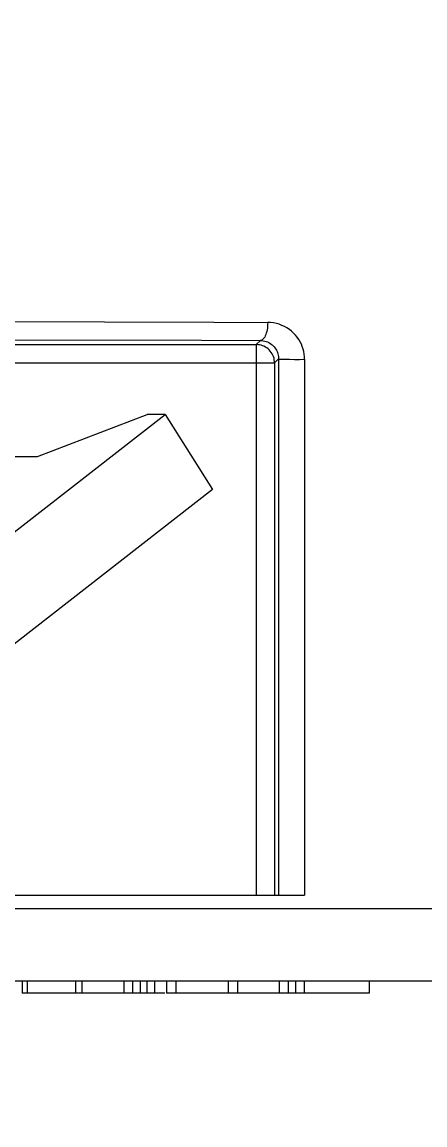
# Model space of a CAD drawing. Header units: millimetres. Extents: x -853320 to 19484, y -510814 to 9708.
# Drawn here: x 11450.46 to 11457.05, y 3142.83 to 3160.86 of the extents above; entities that cross this region are included whole.
import ezdxf
from ezdxf import colors
from ezdxf.entities.mleader import LeaderData, LeaderLine
from ezdxf.math import Vec2, Vec3

# ---------------------------------------------------------------- set-up
doc = ezdxf.new("R2010")
doc.units = ezdxf.units.MM
doc.layers.add('DS_ST_quote 1_50', color=7, linetype='Continuous')
for name, color, linetype, lineweight in [('F_ARREDI', 7, 'Continuous', 5), ('F_ELETTRICO', 22, 'Continuous', 5), ('F_ELETTRODOMESTICI', 40, 'Continuous', 5), ('F_IMPIANTO ELETTRICO', 7, 'Continuous', 0)]:
    doc.layers.add(name, color=color, linetype=linetype, lineweight=lineweight)
doc.styles.add('ARIAL', font='arial.ttf')
doc.styles.add('DANZI-DIDASCALIE', font='Yu Gothic UI Light.ttf', dxfattribs={"height": 30})
doc.dimstyles.new('ISO-100', dxfattribs={"dimtxt": 100, "dimasz": 5, "dimexe": 0.25, "dimexo": 6, "dimgap": 6, "dimtad": 1, "dimtxsty": 'ARIAL', "dimblk": 'ARCHTICK', "dimcen": 2.5, "dimdle": 15, "dimse1": 1, "dimse2": 1, "dimclrd": 256, "dimclre": 256, "dimclrt": 256, "dimadec": 0, "dimazin": 0, "dimtfac": 1, "dimtmove": 0, "dimatfit": 3, "dimldrblk": 'ARCHTICK', "dimfxl": 1, "dimlwd": -1, "dimlwe": -1, "dimarcsym": 0})

# ---------------------------------------------------------------- blocks, each defined once
blk = doc.blocks.new('_Dot')
at = {"color": 0, "linetype": 'ByBlock', "lineweight": -2}
blk.add_line((-0.5, 0), (-1, 0), dxfattribs=at)
at = {"color": 0, "linetype": 'ByBlock', "const_width": 0.5}
blk.add_lwpolyline([(-0.25, 0, 1), (0.25, 0, 1)], format="xyb", close=True, dxfattribs=at)
blk = doc.blocks.new('SCATOLA INCASSO_1 P_sezione e pianta')
at = {"layer": 'F_ELETTRICO'}
for p, q in [((55470.994, -13682.187), (55470.994, -13651.487)), ((55469.815, -13660.994), (55469.815, -13697.529)), ((55470.994, -13669.278), (55471.194, -13669.278)), ((55471.194, -13669.278), (55471.194, -13672.597)), ((55460.831, -13670.335), (55469.594, -13670.336)), ((55460.832, -13670.416), (55460.831, -13670.335)), ((55460.832, -13670.502), (55460.832, -13670.416)), ((55469.594, -13686.328), (55469.594, -13670.336)), ((55470.994, -13670.341), (55471.194, -13670.341)), ((55470.994, -13670.482), (55471.194, -13670.482)), ((55460.831, -13670.583), (55460.832, -13670.502)), ((55460.831, -13670.633), (55460.831, -13670.583)), ((55470.994, -13670.601), (55471.194, -13670.601)), ((55460.826, -13670.76), (55469.594, -13670.761)), ((55460.826, -13670.76), (55460.891, -13670.825)), ((55460.891, -13670.825), (55469.594, -13670.825)), ((55460.891, -13678.828), (55460.891, -13670.825)), ((55470.994, -13670.753), (55471.194, -13670.753)), ((55460.524, -13671.058), (55460.591, -13671.125)), ((55460.591, -13671.125), (55469.594, -13671.125)), ((55460.591, -13678.83), (55460.591, -13671.125)), ((55470.994, -13671.435), (55471.194, -13671.435)), ((55470.994, -13671.586), (55471.194, -13671.586)), ((55461.733, -13672.617), (55462.962, -13671.844)), ((55462.962, -13671.844), (55467.732, -13677.967)), ((55470.994, -13672.444), (55471.194, -13672.444)), ((55461.733, -13672.617), (55461.733, -13672.912)), ((55466.503, -13678.741), (55461.733, -13672.617)), ((55470.994, -13672.597), (55471.194, -13672.597)), ((55471.194, -13672.624), (55471.194, -13674.958)), ((55470.994, -13672.792), (55471.194, -13672.792)), ((55462.421, -13674.706), (55461.733, -13672.912)), ((55470.994, -13672.918), (55471.194, -13672.918)), ((55470.994, -13673.027), (55471.194, -13673.027)), ((55470.994, -13673.149), (55471.194, -13673.149)), ((55470.994, -13673.291), (55471.194, -13673.291)), ((55460.215, -13675.438), (55460.22, -13673.611)), ((55470.994, -13673.98), (55471.194, -13673.98)), ((55470.994, -13674.083), (55471.194, -13674.083)), ((55462.421, -13675.364), (55462.421, -13674.706)), ((55470.994, -13674.875), (55471.194, -13674.875)), ((55470.994, -13674.958), (55471.194, -13674.958))]:
    blk.add_line(p, q, dxfattribs=at)
for points in [[(55460.831, -13670.335), (55460.789, -13670.336), (55460.747, -13670.341), (55460.706, -13670.348), (55460.665, -13670.359), (55460.624, -13670.372), (55460.584, -13670.388), (55460.545, -13670.408), (55460.507, -13670.43), (55460.471, -13670.455), (55460.436, -13670.483), (55460.403, -13670.514), (55460.373, -13670.548), (55460.344, -13670.584), (55460.318, -13670.623), (55460.296, -13670.664), (55460.276, -13670.706), (55460.259, -13670.751), (55460.246, -13670.796), (55460.237, -13670.842), (55460.231, -13670.89), (55460.229, -13670.938)], [(55460.826, -13670.76), (55460.827, -13670.758), (55460.827, -13670.754), (55460.828, -13670.747), (55460.828, -13670.738), (55460.829, -13670.726), (55460.829, -13670.711), (55460.83, -13670.695), (55460.83, -13670.676), (55460.831, -13670.633)], [(55460.524, -13671.058), (55460.525, -13671.034), (55460.528, -13671.011), (55460.533, -13670.988), (55460.539, -13670.965), (55460.547, -13670.943), (55460.557, -13670.922), (55460.569, -13670.902), (55460.582, -13670.883), (55460.596, -13670.865), (55460.612, -13670.848), (55460.628, -13670.833), (55460.646, -13670.819), (55460.664, -13670.807), (55460.683, -13670.796), (55460.702, -13670.786), (55460.722, -13670.778), (55460.743, -13670.772), (55460.763, -13670.767), (55460.784, -13670.763), (55460.805, -13670.761), (55460.826, -13670.76)], [(55460.891, -13670.825), (55460.865, -13670.826), (55460.839, -13670.83), (55460.813, -13670.835), (55460.788, -13670.843), (55460.764, -13670.853), (55460.741, -13670.866), (55460.719, -13670.88), (55460.698, -13670.896), (55460.679, -13670.914), (55460.661, -13670.933), (55460.645, -13670.954), (55460.631, -13670.976), (55460.619, -13670.999), (55460.609, -13671.024), (55460.601, -13671.048), (55460.596, -13671.074), (55460.592, -13671.099), (55460.591, -13671.125)], [(55460.22, -13673.611), (55460.226, -13671.819), (55460.229, -13670.938)], [(55460.229, -13670.938), (55460.26, -13670.939), (55460.29, -13670.941), (55460.32, -13670.944), (55460.349, -13670.949), (55460.376, -13670.955), (55460.402, -13670.962), (55460.426, -13670.97), (55460.447, -13670.979), (55460.467, -13670.988), (55460.483, -13670.999), (55460.498, -13671.01), (55460.509, -13671.021), (55460.517, -13671.033), (55460.522, -13671.045), (55460.524, -13671.058)], [(55460.511, -13675.083), (55460.52, -13672.02), (55460.524, -13671.058)]]:
    blk.add_lwpolyline(points, dxfattribs=at)
blk = doc.blocks.new('P.lo PARETE INGRESSO_pianta')
at = {"layer": 'F_IMPIANTO ELETTRICO', "rotation": 269.9999999999999}
blk.add_blockref('SCATOLA INCASSO_1 P_sezione e pianta', (17813.334, 43728.024), dxfattribs=at)
blk = doc.blocks.new('_ArchTick')
at = {"color": 0, "linetype": 'ByBlock', "const_width": 0.15}
blk.add_lwpolyline([(-0.5, -0.5), (0.5, 0.5)], dxfattribs=at)
blk = doc.blocks.new('*D146')
at = {"layer": 'Defpoints', "color": 0, "transparency": 16777216}
for p in [(5588.556, 7348.815), (19268.524, 2810.66), (19483.824, 2810.66)]:
    blk.add_point(p, dxfattribs=at)
at = {"layer": 'DS_ST_quote 1_50', "transparency": 16777216}
blk.add_line((19268.524, 7363.815), (19268.524, 2795.66), dxfattribs=at)
at = {"layer": 'DS_ST_quote 1_50', "transparency": 16777216, "xscale": 5, "yscale": 5, "zscale": 5}
for p, rotation in [((19268.524, 7348.815), 90), ((19268.524, 2810.66), 270)]:
    blk.add_blockref('_ArchTick', p, dxfattribs=dict(at, rotation=rotation))
at = {"layer": 'DS_ST_quote 1_50', "transparency": 16777216, "insert": (19202.429, 5079.737), "char_height": 100, "attachment_point": 5, "rotation": 90, "style": 'ARIAL'}
blk.add_mtext('4538,15', dxfattribs=at)
blk = doc.blocks.new('BAGNO-LAVANDERIA_pianta_sol.B')
at = {"layer": 'F_ELETTRODOMESTICI', "color": 5, "ltscale": 5}
ml = blk.add_multileader_mtext('Standard', dxfattribs=at)
ml.set_content('{\\fYu Gothic UI Light|b0|i0|c128|p34;BASAMENTO c/cassetto} ditta MIELE art.WTS 610', color=5, style='DANZI-DIDASCALIE')
ml.set_leader_properties(color=256, linetype='ByLayer', lineweight=-1)
ml.set_arrow_properties(name='DOT')
ml.build(insert=Vec2(0, 0))
ml.multileader.update_dxf_attribs({"arrow_head_size": 5, "scale": 5})
ctx = ml.context
ctx.base_point, ctx.scale, ctx.char_height, ctx.arrow_head_size, ctx.landing_gap_size, ctx.plane_origin, ctx.plane_x_axis, ctx.plane_y_axis = Vec3(865728.962, 518190.635), 5, 25, 5, 10, Vec3(865691.994, 518253.274), Vec3(0, -1), Vec3(1, 0)
notes = []
notes.append((ctx, [(0, (0, 0, 0), (0, 0), (1, 0), 1, [])]))
ctx.mtext.insert, ctx.mtext.text_direction, ctx.mtext.rotation, ctx.mtext.width, ctx.mtext.flow_direction = Vec3(865741.68, 518180.635), Vec3(0, -1), 4.712389, 471.57428, 5
ml = blk.add_multileader_mtext('Standard', dxfattribs=at)
ml.set_content('{\\fYu Gothic UI Light|b0|i0|c128|p34;LAVASCIUGA} ditta MIELE art.WTD165 WPM 8/5kg', color=5, style='DANZI-DIDASCALIE')
ml.set_leader_properties(color=256, linetype='ByLayer', lineweight=-1)
ml.set_arrow_properties(name='DOT')
ml.build(insert=Vec2(0, 0))
ml.multileader.update_dxf_attribs({"arrow_head_size": 5, "scale": 5})
ctx = ml.context
ctx.base_point, ctx.scale, ctx.char_height, ctx.arrow_head_size, ctx.landing_gap_size, ctx.plane_origin, ctx.plane_x_axis, ctx.plane_y_axis = Vec3(865852.825, 518185.277), 5, 25, 5, 10, Vec3(865819.832, 518247.915), Vec3(0, -1), Vec3(1, 0)
notes.append((ctx, [(0, (0, 0, 0), (0, 0), (1, 0), 1, [])]))
ctx.mtext.insert, ctx.mtext.text_direction, ctx.mtext.rotation, ctx.mtext.width, ctx.mtext.flow_direction = Vec3(865869.518, 518175.277), Vec3(0, -1), 4.712389, 377.01669, 5
for ctx, leaders in notes:
    for number, flags, end, landing, length, lines in leaders:
        leader = LeaderData()
        leader.index, (leader.has_last_leader_line, leader.has_dogleg_vector, leader.attachment_direction) = number, flags
        leader.last_leader_point, leader.dogleg_vector, leader.dogleg_length = Vec3(end), Vec3(landing), length
        for number, points, colour, breaks in lines:
            line = LeaderLine()
            line.index, line.vertices, line.color, line.breaks = number, Vec3.list(points), colors.encode_raw_color(colour), breaks
            leader.lines.append(line)
        ctx.leaders.append(leader)

msp = doc.modelspace()

# ---------------------------------------------------------------- block references
at = {"layer": 'F_ARREDI', "color": 2, "lineweight": 5}
msp.add_blockref('BAGNO-LAVANDERIA_pianta_sol.B', (-853319.899, -510814.178), dxfattribs=at)
at = {"layer": 'F_ARREDI'}
msp.add_blockref('P.lo PARETE INGRESSO_pianta', (7312.084, 14888.155), dxfattribs=at)

# ---------------------------------------------------------------- dimensions: what is measured, and where the dimension line sits
at = {"layer": 'DS_ST_quote 1_50', "color": 4}
dim = msp.add_linear_dim(base=(19268.5243, 2810.6601), p1=(5588.556, 7348.8148), p2=(19483.824, 2810.6601), angle=90, dimstyle='ISO-100', dxfattribs=at)
dim.commit()
dim.dimension.update_dxf_attribs({"geometry": '*D146', "text_midpoint": (19202.4288, 5079.7375)})

doc.saveas('drawing.dxf')
